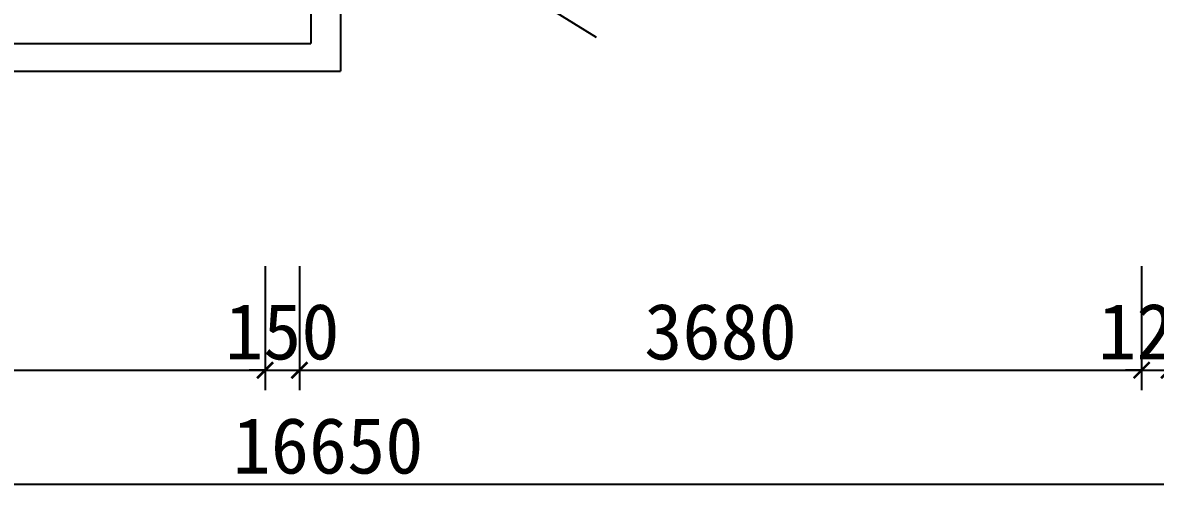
# Model space of a CAD drawing. Header units: millimetres. Extents: x -77055 to 331180, y -861586 to -491011.
# Drawn here: x -28672 to -23723, y -861221 to -859115 of the extents above; entities that cross this region are included whole.
import ezdxf

# ---------------------------------------------------------------- set-up
doc = ezdxf.new("R2010")
doc.units = ezdxf.units.MM
doc.header["$PDMODE"] = 3
doc.styles.get("Standard").update_dxf_attribs({"font": 'simhei.ttf'})
doc.dimstyles.new('ISO-25', dxfattribs={"dimscale": 70, "dimtxt": 3.5, "dimasz": 1, "dimexe": 1.25, "dimexo": 0.625, "dimtad": 1, "dimdec": 0, "dimtxsty": 'Standard', "dimblk": 'ARCHTICK', "dimcen": 2.5, "dimclrd": 3, "dimclre": 3, "dimclrt": 2, "dimadec": 0, "dimazin": 0, "dimtfac": 1, "dimtdec": 0, "dimtix": 1, "dimtmove": 2, "dimatfit": 3, "dimfxl": 1, "dimarcsym": 0})

# ---------------------------------------------------------------- blocks, each defined once
blk = doc.blocks.new('_ArchTick')
at = {"color": 0, "linetype": 'ByBlock', "const_width": 0.15}
blk.add_lwpolyline([(-0.5, -0.5), (0.5, 0.5)], dxfattribs=at)
blk = doc.blocks.new('*D65')
at = {"color": 3, "lineweight": -2}
for p, q in [((-32273, -860178.9), (-32273, -860721.8)), ((-27613, -860178.9), (-27613, -860721.8)), ((-32273, -860634.3), (-27613, -860634.3))]:
    blk.add_line(p, q, dxfattribs=at)
at = {"layer": 'Defpoints', "color": 0}
for p in [(-32273, -860135.2), (-27613, -860135.2), (-27613, -860634.3)]:
    blk.add_point(p, dxfattribs=at)
at = {"color": 3, "lineweight": -2, "xscale": 70, "yscale": 70, "zscale": 70, "rotation": 180}
blk.add_blockref('_ArchTick', (-32273, -860634.3), dxfattribs=at)
at = {"color": 3, "lineweight": -2, "xscale": 70, "yscale": 70, "zscale": 70}
blk.add_blockref('_ArchTick', (-27613, -860634.3), dxfattribs=at)
at = {"color": 2, "insert": (-29943, -860466.6), "char_height": 245, "attachment_point": 5}
blk.add_mtext('4660', dxfattribs=at)
blk = doc.blocks.new('*D66')
at = {"color": 3, "lineweight": -2}
for p, q in [((-27613, -860178.9), (-27613, -860721.8)), ((-27463, -860178.9), (-27463, -860721.8)), ((-27613, -860634.3), (-27683, -860634.3)), ((-27613, -860634.3), (-27463, -860634.3)), ((-27463, -860634.3), (-27393, -860634.3))]:
    blk.add_line(p, q, dxfattribs=at)
at = {"layer": 'Defpoints', "color": 0}
for p in [(-27613, -860135.2), (-27463, -860135.2), (-27463, -860634.3)]:
    blk.add_point(p, dxfattribs=at)
at = {"color": 3, "lineweight": -2, "xscale": 70, "yscale": 70, "zscale": 70}
blk.add_blockref('_ArchTick', (-27613, -860634.3), dxfattribs=at)
at = {"color": 3, "lineweight": -2, "xscale": 70, "yscale": 70, "zscale": 70, "rotation": 180}
blk.add_blockref('_ArchTick', (-27463, -860634.3), dxfattribs=at)
at = {"color": 2, "insert": (-27538, -860466.6), "char_height": 245, "attachment_point": 5}
blk.add_mtext('150', dxfattribs=at)
blk = doc.blocks.new('*D67')
at = {"color": 3, "lineweight": -2}
for p, q in [((-27463, -860178.9), (-27463, -860721.8)), ((-23783, -860178.9), (-23783, -860721.8)), ((-27463, -860634.3), (-23783, -860634.3))]:
    blk.add_line(p, q, dxfattribs=at)
at = {"layer": 'Defpoints', "color": 0}
for p in [(-27463, -860135.2), (-23783, -860135.2), (-23783, -860634.3)]:
    blk.add_point(p, dxfattribs=at)
at = {"color": 3, "lineweight": -2, "xscale": 70, "yscale": 70, "zscale": 70, "rotation": 180}
blk.add_blockref('_ArchTick', (-27463, -860634.3), dxfattribs=at)
at = {"color": 3, "lineweight": -2, "xscale": 70, "yscale": 70, "zscale": 70}
blk.add_blockref('_ArchTick', (-23783, -860634.3), dxfattribs=at)
at = {"color": 2, "insert": (-25623, -860466.6), "char_height": 245, "attachment_point": 5}
blk.add_mtext('3680', dxfattribs=at)
blk = doc.blocks.new('*D68')
at = {"color": 3, "lineweight": -2}
for p, q in [((-23783, -860178.9), (-23783, -860721.8)), ((-23663, -860178.9), (-23663, -860721.8)), ((-23783, -860634.3), (-23853, -860634.3)), ((-23783, -860634.3), (-23663, -860634.3)), ((-23663, -860634.3), (-23593, -860634.3))]:
    blk.add_line(p, q, dxfattribs=at)
at = {"layer": 'Defpoints', "color": 0}
for p in [(-23783, -860135.2), (-23663, -860135.2), (-23663, -860634.3)]:
    blk.add_point(p, dxfattribs=at)
at = {"color": 3, "lineweight": -2, "xscale": 70, "yscale": 70, "zscale": 70}
blk.add_blockref('_ArchTick', (-23783, -860634.3), dxfattribs=at)
at = {"color": 3, "lineweight": -2, "xscale": 70, "yscale": 70, "zscale": 70, "rotation": 180}
blk.add_blockref('_ArchTick', (-23663, -860634.3), dxfattribs=at)
at = {"color": 2, "insert": (-23723, -860466.6), "char_height": 245, "attachment_point": 5}
blk.add_mtext('120', dxfattribs=at)
blk = doc.blocks.new('*D72')
at = {"color": 3, "lineweight": -2}
for p, q in [((-35663, -860178.9), (-35663, -861220.8)), ((-19013, -860178.9), (-19013, -861220.8)), ((-19013, -861133.3), (-35663, -861133.3))]:
    blk.add_line(p, q, dxfattribs=at)
at = {"layer": 'Defpoints', "color": 0}
for p in [(-35663, -860135.2), (-19013, -860135.2), (-35663, -861133.3)]:
    blk.add_point(p, dxfattribs=at)
at = {"color": 3, "lineweight": -2, "xscale": 70, "yscale": 70, "zscale": 70, "rotation": 180}
blk.add_blockref('_ArchTick', (-35663, -861133.3), dxfattribs=at)
at = {"color": 3, "lineweight": -2, "xscale": 70, "yscale": 70, "zscale": 70}
blk.add_blockref('_ArchTick', (-19013, -861133.3), dxfattribs=at)
at = {"color": 2, "insert": (-27338, -860965.7), "char_height": 245, "attachment_point": 5}
blk.add_mtext('16650', dxfattribs=at)

msp = doc.modelspace()

# ---------------------------------------------------------------- linework, layer by layer
at = {"color": 3}
for p in [(-27413, -857546.1), (-32398, -859206.1)]:
    msp.add_line(p, (-27413, -859206.1), dxfattribs=at)
at = {"color": 251}
for p in [(-27283, -857546.1), (-32523, -859326.1)]:
    msp.add_line(p, (-27283, -859326.1), dxfattribs=at)
at = {"color": 0}
msp.add_lwpolyline([(-28463.3, -849573.8), (-35171, -853612.1), (-26165.7, -859177.6)], dxfattribs=at)

# ---------------------------------------------------------------- dimensions: what is measured, and where the dimension line sits
at = {"color": 251}
for base, p1, p2, picture, middle in [((-35663, -861133.3), (-19013, -860135.2), (-35663, -860135.2), '*D72', (-27338, -860965.7)), ((-27613, -860634.3), (-32273, -860135.2), (-27613, -860135.2), '*D65', (-29943, -860466.6)), ((-27463, -860634.3), (-27613, -860135.2), (-27463, -860135.2), '*D66', (-27538, -860466.6)), ((-23783, -860634.3), (-27463, -860135.2), (-23783, -860135.2), '*D67', (-25623, -860466.6)), ((-23663, -860634.3), (-23783, -860135.2), (-23663, -860135.2), '*D68', (-23723, -860466.6))]:
    dim = msp.add_linear_dim(base=base, p1=p1, p2=p2, dimstyle='ISO-25', dxfattribs=at)
    dim.commit()
    dim.dimension.update_dxf_attribs({"geometry": picture, "text_midpoint": middle})

doc.saveas('drawing.dxf')
